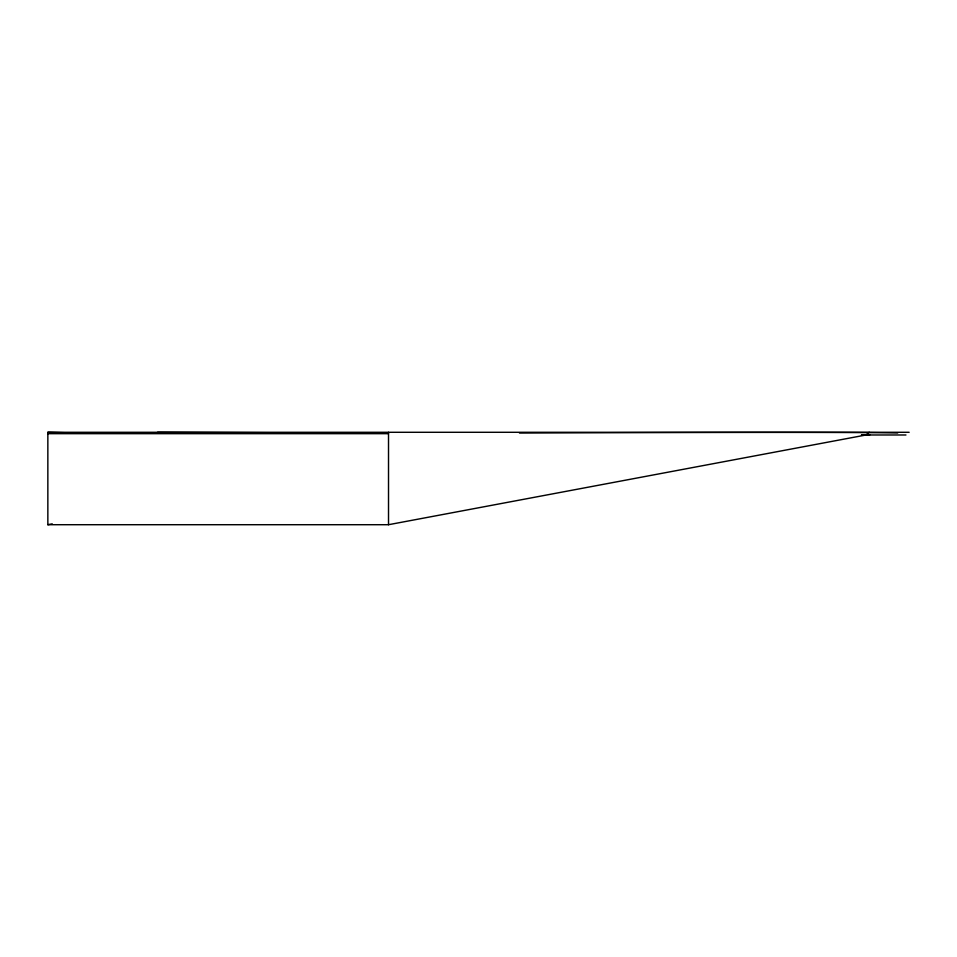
<?xml version="1.0" encoding="UTF-8"?>
<svg xmlns="http://www.w3.org/2000/svg" width="957" height="957" viewBox="0 0 957 957"><rect width="100%" height="100%" fill="white"/><g stroke="black" fill="none" stroke-linecap="round" stroke-linejoin="round"><path stroke-width="1.44" d="M869.243 432.289L866.037 434.98L388.518 524.711L47.85 524.711L47.85 432.289L909.15 432.289M47.85 524.711L52.24 523.85M47.85 433.665L388.518 433.665M905.956 434.98L861.527 434.98L866.037 434.98A3772.745 8.84 -0.5 0 0 869.769 434.885M157.51 432.289L354.82 433.043M47.85 432.289L77.421 433.043M388.518 432.289L388.518 524.711M519.472 433.043A3772.745 8.84 -0.5 0 1 897.726 432.971"/></g></svg>
